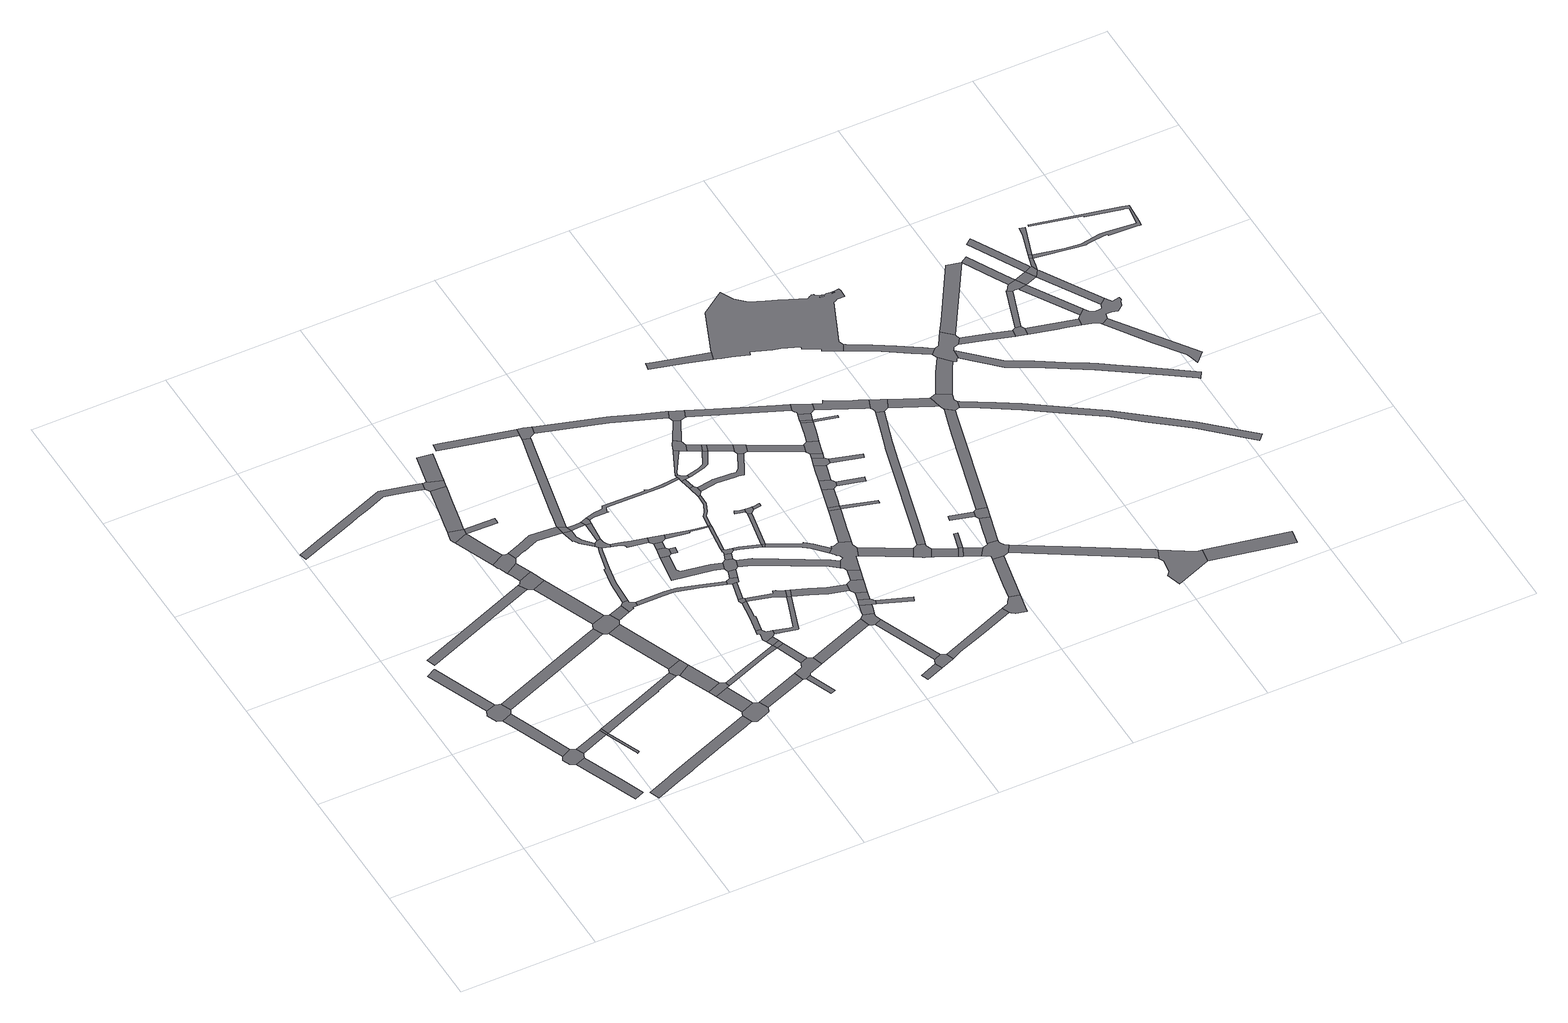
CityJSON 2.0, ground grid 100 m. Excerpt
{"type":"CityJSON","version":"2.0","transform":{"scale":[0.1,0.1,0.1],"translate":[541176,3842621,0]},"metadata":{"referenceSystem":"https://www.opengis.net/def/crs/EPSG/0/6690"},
"CityObjects":{
"road1":{"type":"Road","attributes":{"RoadStructureAttribute.sectionType":"1"},"geometry":[{"type":"MultiSurface","lod":"1","boundaries":[[[0,1,2,3,4,5]]]}]},
"road2":{"type":"Road","geometry":[{"type":"MultiSurface","lod":"1","boundaries":[[[6,7,5,4,8,9,10,11,12,13,14,15]]]}]},
"road3":{"type":"Road","attributes":{"RoadStructureAttribute.sectionType":"1"},"geometry":[{"type":"MultiSurface","lod":"1","boundaries":[[[16,11,10,17,18]]]}]},
"road4":{"type":"Road","geometry":[{"type":"MultiSurface","lod":"1","boundaries":[[[19,18,17,20,21,22,23,24,25,26,27,28]]]}]},
"road5":{"type":"Road","attributes":{"RoadStructureAttribute.sectionType":"1"},"geometry":[{"type":"MultiSurface","lod":"1","boundaries":[[[29,30,25,24,31,32,33,34,35]]]}]},
"road6":{"type":"Road","attributes":{"RoadStructureAttribute.sectionType":"1"},"geometry":[{"type":"MultiSurface","lod":"1","boundaries":[[[36,28,27,37,38]]]}]},
"road7":{"type":"Road","geometry":[{"type":"MultiSurface","lod":"1","boundaries":[[[39,36,38,40]]]}]},
"road8":{"type":"Road","geometry":[{"type":"MultiSurface","lod":"1","boundaries":[[[41,42,43,44,40,38]]]}]},
"road9":{"type":"Road","attributes":{"RoadStructureAttribute.sectionType":"1"},"geometry":[{"type":"MultiSurface","lod":"1","boundaries":[[[45,46,47,48]]]}]},
"road10":{"type":"Road","attributes":{"RoadStructureAttribute.sectionType":"1"},"geometry":[{"type":"MultiSurface","lod":"1","boundaries":[[[49,50,15,14,51,52]]]}]},
"road11":{"type":"Road","attributes":{"RoadStructureAttribute.sectionType":"1"},"geometry":[{"type":"MultiSurface","lod":"1","boundaries":[[[53,54,55,56,57,58,59,60,61,62,63,64,65,66,67,68,69,70,71,72,73,74,75]]]}]},
"road12":{"type":"Road","attributes":{"RoadStructureAttribute.sectionType":"1"},"geometry":[{"type":"MultiSurface","lod":"1","boundaries":[[[76,77,78,79,80,81,82,83,84,85,86,87,88,89,90,91,92]]]}]},
"road13":{"type":"Road","attributes":{"RoadStructureAttribute.sectionType":"1"},"geometry":[{"type":"MultiSurface","lod":"1","boundaries":[[[93,94,39,40,95,96,97,98]]]}]},
"road14":{"type":"Road","geometry":[{"type":"MultiSurface","lod":"1","boundaries":[[[99,100,101,102,103,104,105,106]]]}]},
"road15":{"type":"Road","attributes":{"RoadStructureAttribute.sectionType":"1"},"geometry":[{"type":"MultiSurface","lod":"1","boundaries":[[[107,108,109,110,104,103,111,112,113,114]]]}]},
"road16":{"type":"Road","geometry":[{"type":"MultiSurface","lod":"1","boundaries":[[[115,116,117,118,119,120,121,45,48,122,123]]]}]},
"road17":{"type":"Road","geometry":[{"type":"MultiSurface","lod":"1","boundaries":[[[124,125,114,113,126,127,128,129,130,131,132]]]}]},
"road18":{"type":"Road","attributes":{"RoadStructureAttribute.sectionType":"1"},"geometry":[{"type":"MultiSurface","lod":"1","boundaries":[[[133,129,128,134,118,117]]]}]},
"road19":{"type":"Road","attributes":{"RoadStructureAttribute.sectionType":"1"},"geometry":[{"type":"MultiSurface","lod":"1","boundaries":[[[135,123,122,136,137,138]]]}]},
"road20":{"type":"Road","geometry":[{"type":"MultiSurface","lod":"1","boundaries":[[[139,138,137,140,49,52,141,142,143,144,145,146]]]}]},
"road21":{"type":"Road","attributes":{"RoadStructureAttribute.sectionType":"1"},"geometry":[{"type":"MultiSurface","lod":"1","boundaries":[[[147,148,149,150,151,99,106,152,153,154,155,156]]]}]},
"road22":{"type":"Road","attributes":{"RoadStructureAttribute.sectionType":"1"},"geometry":[{"type":"MultiSurface","lod":"1","boundaries":[[[143,142,157,158]]]}]},
"road23":{"type":"Road","geometry":[{"type":"MultiSurface","lod":"1","boundaries":[[[159,158,157,160,161,93,98,162,163,164,165,166,167,168]]]}]},
"road24":{"type":"Road","attributes":{"RoadStructureAttribute.sectionType":"1"},"geometry":[{"type":"MultiSurface","lod":"1","boundaries":[[[169,170,171,106,105]]]}]},
"road25":{"type":"Road","attributes":{"RoadStructureAttribute.sectionType":"1"},"geometry":[{"type":"MultiSurface","lod":"1","boundaries":[[[168,167,172,173]]]}]},
"road26":{"type":"Road","geometry":[{"type":"MultiSurface","lod":"1","boundaries":[[[174,175,173,172,176,177,178,179,180]]]}]},
"road27":{"type":"Road","attributes":{"RoadStructureAttribute.sectionType":"1"},"geometry":[{"type":"MultiSurface","lod":"1","boundaries":[[[181,177,176,182,183]]]}]},
"road28":{"type":"Road","geometry":[{"type":"MultiSurface","lod":"1","boundaries":[[[184,183,182,185,186,76,92,187,188,189,190,191,192,193]]]}]},
"road29":{"type":"Road","geometry":[{"type":"MultiSurface","lod":"1","boundaries":[[[194,195,75,74,196,197,147,156,198,199,200]]]}]},
"road30":{"type":"Road","attributes":{"RoadStructureAttribute.sectionType":"1"},"geometry":[{"type":"MultiSurface","lod":"1","boundaries":[[[201,146,145,202]]]}]},
"road31":{"type":"Road","attributes":{"RoadStructureAttribute.sectionType":"1"},"geometry":[{"type":"MultiSurface","lod":"1","boundaries":[[[203,200,199,204,205,206]]]}]},
"road32":{"type":"Road","attributes":{"RoadStructureAttribute.sectionType":"1"},"geometry":[{"type":"MultiSurface","lod":"1","boundaries":[[[207,208,132,131,209,210,211,212,213,214,215]]]}]},
"road33":{"type":"Road","geometry":[{"type":"MultiSurface","lod":"1","boundaries":[[[216,217,218,201,202,219,220,221,222]]]}]},
"road34":{"type":"Road","attributes":{"RoadStructureAttribute.sectionType":"1"},"geometry":[{"type":"MultiSurface","lod":"1","boundaries":[[[223,224,225,226,227,218,217,228,229,230,231]]]}]},
"road35":{"type":"Road","attributes":{"RoadStructureAttribute.sectionType":"1"},"geometry":[{"type":"MultiSurface","lod":"1","boundaries":[[[232,193,192,233,234,235]]]}]},
"road36":{"type":"Road","attributes":{"RoadStructureAttribute.sectionType":"1"},"geometry":[{"type":"MultiSurface","lod":"1","boundaries":[[[236,180,179,237,238]]]}]},
"road37":{"type":"Road","geometry":[{"type":"MultiSurface","lod":"1","boundaries":[[[215,214,239,240]]]}]},
"road38":{"type":"Road","attributes":{"RoadStructureAttribute.sectionType":"1"},"geometry":[{"type":"MultiSurface","lod":"1","boundaries":[[[214,241,242,243,244,245,246,247,248,249,250,239]]]}]},
"road39":{"type":"Road","geometry":[{"type":"MultiSurface","lod":"1","boundaries":[[[251,252,253,254,255,246,245,256,223,231,257,258]]]}]},
"road40":{"type":"Road","attributes":{"RoadStructureAttribute.sectionType":"1"},"geometry":[{"type":"MultiSurface","lod":"1","boundaries":[[[259,260,240,239,261,262,263,264,265,266]]]}]},
"road41":{"type":"Road","attributes":{"RoadStructureAttribute.sectionType":"1"},"geometry":[{"type":"MultiSurface","lod":"1","boundaries":[[[265,254,253,267]]]}]},
"road42":{"type":"Road","attributes":{"RoadStructureAttribute.sectionType":"1"},"geometry":[{"type":"MultiSurface","lod":"1","boundaries":[[[268,269,270,222,221,271,272,273,274,275,276,277,278]]]}]},
"road43":{"type":"Road","geometry":[{"type":"MultiSurface","lod":"1","boundaries":[[[279,280,266,265,267,281]]]}]},
"road44":{"type":"Road","geometry":[{"type":"MultiSurface","lod":"1","boundaries":[[[282,283,284,285,286]]]}]},
"road45":{"type":"Road","attributes":{"RoadStructureAttribute.sectionType":"1"},"geometry":[{"type":"MultiSurface","lod":"1","boundaries":[[[287,288,289,290,291,292]]]}]},
"road46":{"type":"Road","attributes":{"RoadStructureAttribute.sectionType":"1"},"geometry":[{"type":"MultiSurface","lod":"1","boundaries":[[[293,294,295,296,215,240,297,298]]]}]},
"road47":{"type":"Road","attributes":{"RoadStructureAttribute.sectionType":"1"},"geometry":[{"type":"MultiSurface","lod":"1","boundaries":[[[299,300,301,258,257,302,303,304,305,306]]]}]},
"road48":{"type":"Road","geometry":[{"type":"MultiSurface","lod":"1","boundaries":[[[307,308,309,310,311,232,235,312,286,285,313,314,315]]]}]},
"road49":{"type":"Road","attributes":{"RoadStructureAttribute.sectionType":"1"},"geometry":[{"type":"MultiSurface","lod":"1","boundaries":[[[316,317,236,318]]]}]},
"road50":{"type":"Road","geometry":[{"type":"MultiSurface","lod":"1","boundaries":[[[318,236,238,319]]]}]},
"road51":{"type":"Road","attributes":{"RoadStructureAttribute.sectionType":"1"},"geometry":[{"type":"MultiSurface","lod":"1","boundaries":[[[319,238,320,321,309,308]]]}]},
"road52":{"type":"Road","geometry":[{"type":"MultiSurface","lod":"1","boundaries":[[[322,323,324,325,317,316,326,327,328,329,330,331,332,333]]]}]},
"road53":{"type":"Road","attributes":{"RoadStructureAttribute.sectionType":"1"},"geometry":[{"type":"MultiSurface","lod":"1","boundaries":[[[334,335,336,337,338,322,333]]]}]},
"road54":{"type":"Road","geometry":[{"type":"MultiSurface","lod":"1","boundaries":[[[339,340,341,342,343,344]]]}]},
"road55":{"type":"Road","geometry":[{"type":"MultiSurface","lod":"1","boundaries":[[[345,339,344,346]]]}]},
"road56":{"type":"Road","geometry":[{"type":"MultiSurface","lod":"1","boundaries":[[[347,348,337,336,349,350]]]}]},
"road57":{"type":"Road","geometry":[{"type":"MultiSurface","lod":"1","boundaries":[[[340,351,352,353,354,355,356,357,341]]]}]},
"road58":{"type":"Road","geometry":[{"type":"MultiSurface","lod":"1","boundaries":[[[358,359,343,342]]]}]},
"road59":{"type":"Road","geometry":[{"type":"MultiSurface","lod":"1","boundaries":[[[306,305,345,346,360,361]]]}]},
"road60":{"type":"Road","attributes":{"RoadStructureAttribute.sectionType":"1"},"geometry":[{"type":"MultiSurface","lod":"1","boundaries":[[[362,347,350,363]]]}]},
"road61":{"type":"Road","geometry":[{"type":"MultiSurface","lod":"1","boundaries":[[[364,278,277,362,363,365,366]]]}]},
"road62":{"type":"Road","attributes":{"RoadStructureAttribute.sectionType":"1"},"geometry":[{"type":"MultiSurface","lod":"1","boundaries":[[[367,368,369,370,328,327,371,372,373,374,375]]]}]},
"road63":{"type":"Road","geometry":[{"type":"MultiSurface","lod":"1","boundaries":[[[376,292,291,293,298,377,378,379,380,381]]]}]},
"road64":{"type":"Road","attributes":{"RoadStructureAttribute.sectionType":"1"},"geometry":[{"type":"MultiSurface","lod":"1","boundaries":[[[382,364,366,383]]]}]},
"road65":{"type":"Road","attributes":{"RoadStructureAttribute.sectionType":"1"},"geometry":[{"type":"MultiSurface","lod":"1","boundaries":[[[384,385,386,387,349,336,388,367,389]]]}]},
"road66":{"type":"Road","attributes":{"RoadStructureAttribute.sectionType":"1"},"geometry":[{"type":"MultiSurface","lod":"1","boundaries":[[[390,391,392,393,394,395,396,397,279,281,398,399,400,401,402,403,404,405,406,407]]]}]},
"road67":{"type":"Road","geometry":[{"type":"MultiSurface","lod":"1","boundaries":[[[408,354,353,382,383,409,410,411]]]}]},
"road68":{"type":"Road","attributes":{"RoadStructureAttribute.sectionType":"1"},"geometry":[{"type":"MultiSurface","lod":"1","boundaries":[[[412,315,314,413]]]}]},
"road69":{"type":"Road","attributes":{"RoadStructureAttribute.sectionType":"1"},"geometry":[{"type":"MultiSurface","lod":"1","boundaries":[[[414,415,416,361,360,417,418,419,420,421,422]]]}]},
"road70":{"type":"Road","attributes":{"RoadStructureAttribute.sectionType":"1"},"geometry":[{"type":"MultiSurface","lod":"1","boundaries":[[[423,408,411,424]]]}]},
"road71":{"type":"Road","geometry":[{"type":"MultiSurface","lod":"1","boundaries":[[[425,426,427,423,424,428,429,430,431]]]}]},
"road72":{"type":"Road","geometry":[{"type":"MultiSurface","lod":"1","boundaries":[[[389,367,375,432]]]}]},
"road73":{"type":"Road","attributes":{"RoadStructureAttribute.sectionType":"1"},"geometry":[{"type":"MultiSurface","lod":"1","boundaries":[[[421,433,434,425,431,435,436,437]]]}]},
"road74":{"type":"Road","geometry":[{"type":"MultiSurface","lod":"1","boundaries":[[[422,421,437,438]]]}]},
"road75":{"type":"Road","attributes":{"RoadStructureAttribute.sectionType":"1"},"geometry":[{"type":"MultiSurface","lod":"1","boundaries":[[[439,429,428,440,441,442]]]}]},
"road76":{"type":"Road","attributes":{"RoadStructureAttribute.sectionType":"1"},"geometry":[{"type":"MultiSurface","lod":"1","boundaries":[[[443,444,445,446]]]}]},
"road77":{"type":"Road","attributes":{"RoadStructureAttribute.sectionType":"1"},"geometry":[{"type":"MultiSurface","lod":"1","boundaries":[[[447,448,449,450,451,452,453,454,455,456,422,438]]]}]},
"road78":{"type":"Road","attributes":{"RoadStructureAttribute.sectionType":"1"},"geometry":[{"type":"MultiSurface","lod":"1","boundaries":[[[457,458,432,375,459,460,461,462]]]}]},
"road79":{"type":"Road","attributes":{"RoadStructureAttribute.sectionType":"1"},"geometry":[{"type":"MultiSurface","lod":"1","boundaries":[[[463,464,410,409,465,466,467,468]]]}]},
"road80":{"type":"Road","geometry":[{"type":"MultiSurface","lod":"1","boundaries":[[[442,441,469,470]]]}]},
"road81":{"type":"Road","geometry":[{"type":"MultiSurface","lod":"1","boundaries":[[[471,412,413,472,473,474,475,476]]]}]},
"road82":{"type":"Road","geometry":[{"type":"MultiSurface","lod":"1","boundaries":[[[477,478,452,451,479,480]]]}]},
"road83":{"type":"Road","attributes":{"RoadStructureAttribute.sectionType":"1"},"geometry":[{"type":"MultiSurface","lod":"1","boundaries":[[[474,473,481,482]]]}]},
"road84":{"type":"Road","attributes":{"RoadStructureAttribute.sectionType":"1"},"geometry":[{"type":"MultiSurface","lod":"1","boundaries":[[[483,484,478,477]]]}]},
"road85":{"type":"Road","attributes":{"RoadStructureAttribute.sectionType":"1"},"geometry":[{"type":"MultiSurface","lod":"1","boundaries":[[[485,486,471,476,487,488]]]}]},
"road86":{"type":"Road","attributes":{"RoadStructureAttribute.sectionType":"1"},"geometry":[{"type":"MultiSurface","lod":"1","boundaries":[[[489,490,491,492,493,381,380,494,495,496,497]]]}]},
"road87":{"type":"Road","geometry":[{"type":"MultiSurface","lod":"1","boundaries":[[[498,499,482,481,500,501,443,446,502,503]]]}]},
"road88":{"type":"Road","attributes":{"RoadStructureAttribute.sectionType":"1"},"geometry":[{"type":"MultiSurface","lod":"1","boundaries":[[[504,505,442,470,506,507]]]}]},
"road89":{"type":"Road","geometry":[{"type":"MultiSurface","lod":"1","boundaries":[[[508,407,406,484,483,509,510,511,512]]]}]},
"road90":{"type":"Road","geometry":[{"type":"MultiSurface","lod":"1","boundaries":[[[513,485,488,514,515,516]]]}]},
"road91":{"type":"Road","geometry":[{"type":"MultiSurface","lod":"1","boundaries":[[[517,518,519,520,521,522]]]}]},
"road92":{"type":"Road","attributes":{"RoadStructureAttribute.sectionType":"1"},"geometry":[{"type":"MultiSurface","lod":"1","boundaries":[[[523,524,525,513,516,526]]]}]},
"road93":{"type":"Road","attributes":{"RoadStructureAttribute.sectionType":"1"},"geometry":[{"type":"MultiSurface","lod":"1","boundaries":[[[527,528,508,512,529,530,531]]]}]},
"road94":{"type":"Road","attributes":{"RoadStructureAttribute.sectionType":"1"},"geometry":[{"type":"MultiSurface","lod":"1","boundaries":[[[532,533,534,470,469,535,536,537,538]]]}]},
"road95":{"type":"Road","geometry":[{"type":"MultiSurface","lod":"1","boundaries":[[[539,522,521,540,541,504,507,542,543,544]]]}]},
"road96":{"type":"Road","geometry":[{"type":"MultiSurface","lod":"1","boundaries":[[[545,462,461,523,526,546]]]}]},
"road97":{"type":"Road","attributes":{"RoadStructureAttribute.sectionType":"1"},"geometry":[{"type":"MultiSurface","lod":"1","boundaries":[[[547,548,549,550,551,544,543]]]}]},
"road98":{"type":"Road","geometry":[{"type":"MultiSurface","lod":"1","boundaries":[[[552,545,546,553]]]}]},
"road99":{"type":"Road","attributes":{"RoadStructureAttribute.sectionType":"1"},"geometry":[{"type":"MultiSurface","lod":"1","boundaries":[[[554,555,556,510,509,557,558,559,560]]]}]},
"road100":{"type":"Road","attributes":{"RoadStructureAttribute.sectionType":"1"},"geometry":[{"type":"MultiSurface","lod":"1","boundaries":[[[561,562,515,514]]]}]},
"road101":{"type":"Road","geometry":[{"type":"MultiSurface","lod":"1","boundaries":[[[563,564,527,531,565,566,567]]]}]},
"road102":{"type":"Road","attributes":{"RoadStructureAttribute.sectionType":"1"},"geometry":[{"type":"MultiSurface","lod":"1","boundaries":[[[568,569,570,571,572,573,574,575,480,479,576,577,578,579,580,581,582,583,584]]]}]},
"road103":{"type":"Road","geometry":[{"type":"MultiSurface","lod":"1","boundaries":[[[585,586,587,538,537,588,589,590,591,468,467,592,552,553,593,594,595,596,597]]]}]},
"road104":{"type":"Road","attributes":{"RoadStructureAttribute.sectionType":"1"},"geometry":[{"type":"MultiSurface","lod":"1","boundaries":[[[566,565,554,598]]]}]},
"road105":{"type":"Road","attributes":{"RoadStructureAttribute.sectionType":"1"},"geometry":[{"type":"MultiSurface","lod":"1","boundaries":[[[599,563,567,600]]]}]},
"road106":{"type":"Road","geometry":[{"type":"MultiSurface","lod":"1","boundaries":[[[598,554,560,601]]]}]},
"road107":{"type":"Road","attributes":{"RoadStructureAttribute.sectionType":"1"},"geometry":[{"type":"MultiSurface","lod":"1","boundaries":[[[602,503,502,603,604,605,606,607]]]}]},
"road108":{"type":"Road","attributes":{"RoadStructureAttribute.sectionType":"1"},"geometry":[{"type":"MultiSurface","lod":"1","boundaries":[[[601,560,608,609,610]]]}]},
"road109":{"type":"Road","geometry":[{"type":"MultiSurface","lod":"1","boundaries":[[[497,496,611,612,599,600,613,614]]]}]},
"road110":{"type":"Road","attributes":{"RoadStructureAttribute.sectionType":"1"},"geometry":[{"type":"MultiSurface","lod":"1","boundaries":[[[615,616,585,597,617,618,619,620,621]]]}]},
"road111":{"type":"Road","attributes":{"RoadStructureAttribute.sectionType":"1"},"geometry":[{"type":"MultiSurface","lod":"1","boundaries":[[[595,594,622,623]]]}]},
"road112":{"type":"Road","geometry":[{"type":"MultiSurface","lod":"1","boundaries":[[[610,609,624,568,584,625,626,627,628]]]}]},
"road113":{"type":"Road","geometry":[{"type":"MultiSurface","lod":"1","boundaries":[[[629,615,621,630]]]}]},
"road114":{"type":"Road","attributes":{"RoadStructureAttribute.sectionType":"1"},"geometry":[{"type":"MultiSurface","lod":"1","boundaries":[[[631,629,630,632,633]]]}]},
"road115":{"type":"Road","geometry":[{"type":"MultiSurface","lod":"1","boundaries":[[[634,635,623,622,636,637,638,639,640,641,642,643]]]}]},
"road116":{"type":"Road","attributes":{"RoadStructureAttribute.sectionType":"1"},"geometry":[{"type":"MultiSurface","lod":"1","boundaries":[[[628,627,644,645]]]}]},
"road117":{"type":"Road","geometry":[{"type":"MultiSurface","lod":"1","boundaries":[[[646,631,633,647,648,649,650,651]]]}]},
"road118":{"type":"Road","attributes":{"RoadStructureAttribute.sectionType":"1"},"geometry":[{"type":"MultiSurface","lod":"1","boundaries":[[[652,653,654,655,630,621]]]}]},
"road119":{"type":"Road","attributes":{"RoadStructureAttribute.sectionType":"1"},"geometry":[{"type":"MultiSurface","lod":"1","boundaries":[[[656,657,646,651,658,659,660]]]}]},
"road120":{"type":"Road","geometry":[{"type":"MultiSurface","lod":"1","boundaries":[[[661,662,663,664,602,607,665,666,667,668,669]]]}]},
"road121":{"type":"Road","attributes":{"RoadStructureAttribute.sectionType":"1"},"geometry":[{"type":"MultiSurface","lod":"1","boundaries":[[[670,671,614,613,672,673,674]]]}]},
"road122":{"type":"Road","attributes":{"RoadStructureAttribute.sectionType":"1"},"geometry":[{"type":"MultiSurface","lod":"1","boundaries":[[[675,676,639,638,677,678,679]]]}]},
"road123":{"type":"Road","geometry":[{"type":"MultiSurface","lod":"1","boundaries":[[[680,656,660,681,682,683]]]}]},
"road124":{"type":"Road","geometry":[{"type":"MultiSurface","lod":"1","boundaries":[[[684,685,686,687,649,648]]]}]},
"road125":{"type":"Road","attributes":{"RoadStructureAttribute.sectionType":"1"},"geometry":[{"type":"MultiSurface","lod":"1","boundaries":[[[688,689,690,691,692,693,694,695]]]}]},
"road126":{"type":"Road","attributes":{"RoadStructureAttribute.sectionType":"1"},"geometry":[{"type":"MultiSurface","lod":"1","boundaries":[[[696,680,683,697]]]}]},
"road127":{"type":"Road","geometry":[{"type":"MultiSurface","lod":"1","boundaries":[[[679,678,698,699,700,701]]]}]},
"road128":{"type":"Road","geometry":[{"type":"MultiSurface","lod":"1","boundaries":[[[702,703,704,645,644,696,697,705,706,707]]]}]},
"road129":{"type":"Road","attributes":{"RoadStructureAttribute.sectionType":"1"},"geometry":[{"type":"MultiSurface","lod":"1","boundaries":[[[708,709,661,669,710]]]}]},
"road130":{"type":"Road","attributes":{"RoadStructureAttribute.sectionType":"1"},"geometry":[{"type":"MultiSurface","lod":"1","boundaries":[[[711,700,699,712,713]]]}]},
"road131":{"type":"Road","geometry":[{"type":"MultiSurface","lod":"1","boundaries":[[[714,715,716,679,701]]]}]},
"road132":{"type":"Road","attributes":{"RoadStructureAttribute.sectionType":"1"},"geometry":[{"type":"MultiSurface","lod":"1","boundaries":[[[717,718,719,720,721,682,681]]]}]},
"road133":{"type":"Road","attributes":{"RoadStructureAttribute.sectionType":"1"},"geometry":[{"type":"MultiSurface","lod":"1","boundaries":[[[722,723,724,702,707,725,726,727,728]]]}]},
"road134":{"type":"Road","geometry":[{"type":"MultiSurface","lod":"1","boundaries":[[[729,722,728,730]]]}]},
"road135":{"type":"Road","attributes":{"RoadStructureAttribute.sectionType":"1"},"geometry":[{"type":"MultiSurface","lod":"1","boundaries":[[[731,729,730,732,733]]]}]},
"road136":{"type":"Road","geometry":[{"type":"MultiSurface","lod":"1","boundaries":[[[734,735,713,712,736,708,710,737,738,739,740,741,742]]]}]},
"road137":{"type":"Road","attributes":{"RoadStructureAttribute.sectionType":"1"},"geometry":[{"type":"MultiSurface","lod":"1","boundaries":[[[743,744,745,746,747,748,749,634,643,750,751,752,753,754,755,756,757,758]]]}]},
"road138":{"type":"Road","geometry":[{"type":"MultiSurface","lod":"1","boundaries":[[[674,673,759,760,761,731,733,762,763,764,765]]]}]},
"road139":{"type":"Road","geometry":[{"type":"MultiSurface","lod":"1","boundaries":[[[766,767,768,769,770,771,772]]]}]},
"road140":{"type":"Road","geometry":[{"type":"MultiSurface","lod":"1","boundaries":[[[773,774,775,730,728]]]}]},
"road141":{"type":"Road","attributes":{"RoadStructureAttribute.sectionType":"1"},"geometry":[{"type":"MultiSurface","lod":"1","boundaries":[[[776,777,778,779,734,742,780]]]}]},
"road142":{"type":"Road","geometry":[{"type":"MultiSurface","lod":"1","boundaries":[[[781,782,772,771,783,776,780,784]]]}]},
"road143":{"type":"Road","attributes":{"RoadStructureAttribute.sectionType":"1"},"geometry":[{"type":"MultiSurface","lod":"1","boundaries":[[[785,786,787,788,789,790,791,792,765,764,793,794,795]]]}]},
"road144":{"type":"Road","attributes":{"RoadStructureAttribute.sectionType":"1"},"geometry":[{"type":"MultiSurface","lod":"1","boundaries":[[[796,797,739,738,798,799,800]]]}]},
"road145":{"type":"Road","geometry":[{"type":"MultiSurface","lod":"1","boundaries":[[[801,795,794,802,803,804,743,758,805,806,807]]]}]},
"road146":{"type":"Road","attributes":{"RoadStructureAttribute.sectionType":"1"},"geometry":[{"type":"MultiSurface","lod":"1","boundaries":[[[808,809,810,811,781,784,812,813]]]}]},
"road147":{"type":"Road","geometry":[{"type":"MultiSurface","lod":"1","boundaries":[[[814,815,816,817,818,819,820,821,822,823,824,825,826,827,828,829,830,831,832,833,834,835,836,837,838,839,840,841,695,694,842,843,844,845,846,847,848,849,850,851,852,853,854,855,856,857,858,859,860,861,862,863,864,865,866,867,868,869,870,871,872,873,874,875,876,877,878],[879,880,881,882,883,884,885],[886,887,888,889,890,891,892,893]]]}]},
"road148":{"type":"Road","attributes":{"RoadStructureAttribute.sectionType":"1"},"geometry":[{"type":"MultiSurface","lod":"1","boundaries":[[[894,895,896,807,806,897,898,899,900]]]}]},
"road149":{"type":"Road","geometry":[{"type":"MultiSurface","lod":"1","boundaries":[[[901,902,903,900,899,904,808,813,905,906,907,908,909,910,911]]]}]},
"road150":{"type":"Road","geometry":[{"type":"MultiSurface","lod":"1","boundaries":[[[912,800,799,913,914,915,916,917,918,919]]]}]},
"road151":{"type":"Road","attributes":{"RoadStructureAttribute.sectionType":"1"},"geometry":[{"type":"MultiSurface","lod":"1","boundaries":[[[920,921,922,923,924,925,926,927,928,929,861,860,930,931,932,933,934,935,936]]]}]},
"road152":{"type":"Road","attributes":{"RoadStructureAttribute.sectionType":"1"},"geometry":[{"type":"MultiSurface","lod":"1","boundaries":[[[937,938,901,911,939,940,941]]]}]},
"road153":{"type":"Road","geometry":[{"type":"MultiSurface","lod":"1","boundaries":[[[942,943,944,936,935,937,941,945,946,947,948,949,950,951,952,953,954]]]}]},
"road154":{"type":"Road","attributes":{"RoadStructureAttribute.sectionType":"1"},"geometry":[{"type":"MultiSurface","lod":"1","boundaries":[[[955,919,918,956,957]]]}]},
"road155":{"type":"Road","attributes":{"RoadStructureAttribute.sectionType":"1"},"geometry":[{"type":"MultiSurface","lod":"1","boundaries":[[[958,951,950,959,960,961]]]}]},
"road156":{"type":"Road","attributes":{"RoadStructureAttribute.sectionType":"1"},"geometry":[{"type":"MultiSurface","lod":"1","boundaries":[[[962,963,964,965,966,967,968,969,970,906,905,971,972,973,974,975,976,977,978,979,980,981]]]}]},
"road157":{"type":"Road","attributes":{"RoadStructureAttribute.sectionType":"1"},"geometry":[{"type":"MultiSurface","lod":"1","boundaries":[[[982,983,942,954,984]]]}]},
"road158":{"type":"Road","geometry":[{"type":"MultiSurface","lod":"1","boundaries":[[[985,961,960,986,987,988,989]]]}]},
"road159":{"type":"Road","attributes":{"RoadStructureAttribute.sectionType":"1"},"geometry":[{"type":"MultiSurface","lod":"1","boundaries":[[[990,991,992,993,994,995,996,997,948,947,998,999,1000,1001,1002,1003,1004,1005,1006]]]}]},
"road160":{"type":"Road","attributes":{"RoadStructureAttribute.sectionType":"1"},"geometry":[{"type":"MultiSurface","lod":"1","boundaries":[[[1007,1008,985,989,1009]]]}]},
"road161":{"type":"Road","attributes":{"RoadStructureAttribute.sectionType":"1"},"geometry":[{"type":"MultiSurface","lod":"1","boundaries":[[[988,987,1010,1011,1012,1013]]]}]},
"road162":{"type":"Road","attributes":{"RoadStructureAttribute.sectionType":"1"},"geometry":[{"type":"MultiSurface","lod":"1","boundaries":[[[1014,1015,984,1016,1017,1018]]]}]},
"road163":{"type":"Road","geometry":[{"type":"MultiSurface","lod":"1","boundaries":[[[1018,1017,1019,1007,1009,1020,1021,1022]]]}]},
"road164":{"type":"Road","attributes":{"RoadStructureAttribute.sectionType":"1"},"geometry":[{"type":"MultiSurface","lod":"1","boundaries":[[[1022,1021,1023,1024,1025]]]}]},
"road165":{"type":"Road","attributes":{"RoadStructureAttribute.sectionType":"1"},"geometry":[{"type":"MultiSurface","lod":"1","boundaries":[[[1026,1018,1022,1027]]]}]},
"road166":{"type":"Road","attributes":{"RoadStructureAttribute.sectionType":"1"},"geometry":[{"type":"MultiSurface","lod":"1","boundaries":[[[1028,1029,1030,1031,1032,1033,1026,1034]]]}]},
"road167":{"type":"Road","geometry":[{"type":"MultiSurface","lod":"1","boundaries":[[[1034,1026,1027,1035,1036]]]}]},
"road168":{"type":"Road","geometry":[{"type":"MultiSurface","lod":"1","boundaries":[[[1037,1038,1039,1040,1041,1042,1043,1025,1024,1013,1012,1044,1045,1046,1047,1048,1049,1050,1051,1052,1053,1054,1055]]]}]},
"road169":{"type":"Road","attributes":{"RoadStructureAttribute.sectionType":"1"},"geometry":[{"type":"MultiSurface","lod":"1","boundaries":[[[1056,1036,1035,1057,1058]]]}]},
"road170":{"type":"Road","attributes":{"RoadStructureAttribute.sectionType":"1"},"geometry":[{"type":"MultiSurface","lod":"1","boundaries":[[[1059,1060,1035,1027,1040,1039]]]}]},
"road171":{"type":"Road","geometry":[{"type":"MultiSurface","lod":"1","boundaries":[[[1061,1056,1058,1062]]]}]},
"road172":{"type":"Road","attributes":{"RoadStructureAttribute.sectionType":"1"},"geometry":[{"type":"MultiSurface","lod":"1","boundaries":[[[1047,1046,1063,1064,1065,1066,1067,1068]]]}]},
"road173":{"type":"Road","attributes":{"RoadStructureAttribute.sectionType":"1"},"geometry":[{"type":"MultiSurface","lod":"1","boundaries":[[[1069,1070,1061,1062,1071]]]}]},
"road174":{"type":"Road","attributes":{"RoadStructureAttribute.sectionType":"1"},"geometry":[{"type":"MultiSurface","lod":"1","boundaries":[[[1072,1073,1074,1075,1076,1077,1078,1079,1080,1081,1082,1083,1084,1085,1086,1087,1088,1089,1090,1091,1092,1093,1094,1095,1096,1097,1098,1099,1100,1101,1062,1058]]]}]}
},
"vertices":[
[277,1765,0],[277,1767,0],[207,1728,0],[207,1726,0],[395,1256,0],[470,1285,0],
[507,1266,0],[496,1272,0],[378,1216,0],[408,1141,0],[445,1127,0],[519,1158,0],[531,1181,0],[538,1193,0],[538,1194,0],[508,1267,0],
[586,990,0],[635,647,0],[707,684,0],
[735,668,0],[623,624,0],[616,611,0],[639,556,0],[653,550,0],[679,538,0],[754,567,0],[764,595,0],[768,607,0],[745,662,0],
[870,277,0],[866,286,0],[717,442,0],[792,256,0],[846,121,0],[869,64,0],[942,96,0],
[962,748,0],[973,689,0],[983,693,0],
[977,754,0],[999,699,0],
[1083,442,0],[1084,440,0],[1092,445,0],[1099,450,0],
[1134,2207,0],[273,1861,0],[295,1797,0],[1170,2146,0],
[1377,1614,0],[1330,1595,0],[1331,1510,0],[1407,1540,0],
[986,3362,0],[881,3387,0],[739,3421,0],[665,3392,0],[613,3371,0],[487,3321,0],[339,3264,0],[286,3243,0],[195,3207,0],[80,3163,0],[4,3132,0],[20,3074,0],[119,3113,0],[261,3169,0],[382,3216,0],[455,3245,0],[505,3265,0],[596,3300,0],[744,3358,0],[808,3344,0],[918,3318,0],[1017,3295,0],[1031,3352,0],
[1855,427,0],[1544,303,0],[1344,223,0],[1178,157,0],[1154,147,0],[981,78,0],[1011,3,0],[1184,73,0],[1237,94,0],[1320,128,0],[1345,138,0],[1563,224,0],[1574,229,0],[1614,245,0],[1643,256,0],[1831,331,0],[1885,353,0],
[1620,1010,0],[1337,897,0],[1338,836,0],[1478,891,0],[1477,896,0],[1649,964,0],
[959,2864,0],[953,2838,0],[948,2813,0],[943,2790,0],[957,2756,0],[1059,2796,0],[1062,2796,0],[1067,2841,0],
[1150,2565,0],[1108,2675,0],[1066,2779,0],[1062,2788,0],[1022,2593,0],[1068,2477,0],[1077,2455,0],[1174,2508,0],
[1287,2221,0],[1286,2226,0],[1265,2279,0],[1165,2238,0],[1161,2231,0],[1154,2220,0],[1151,2213,0],[1205,2127,0],[1308,2167,0],
[1214,2501,0],[1187,2505,0],[1095,2410,0],[1098,2404,0],[1124,2340,0],[1217,2397,0],[1221,2404,0],[1238,2439,0],[1216,2501,0],
[1254,2306,0],[1141,2301,0],
[1325,2122,0],[1328,1817,0],[1393,1655,0],[1497,1693,0],
[1503,1690,0],[1391,1648,0],[1439,1527,0],[1445,1525,0],[1547,1568,0],[1549,1574,0],[1563,1604,0],[1534,1677,0],
[1041,3261,0],[1040,3250,0],[1039,3241,0],[990,3011,0],[975,2940,0],[1070,2859,0],[1083,2922,0],[1126,3120,0],[1148,3226,0],[1154,3252,0],
[1636,1049,0],[1739,1090,0],
[1756,1048,0],[1634,1042,0],[1625,1023,0],[1658,968,0],[1660,968,0],[1663,967,0],[1665,966,0],[1669,964,0],[1672,959,0],[1767,1018,0],
[1292,2791,0],[1293,2813,0],[1293,2836,0],
[1764,732,0],[1866,774,0],
[1901,756,0],[1872,770,0],[1789,670,0],[1891,712,0],[1895,713,0],[1910,719,0],[1903,755,0],
[1893,705,0],[1872,464,0],[1974,506,0],
[1980,503,0],[1869,458,0],[1867,453,0],[1911,342,0],[1917,339,0],[1923,336,0],[2025,378,0],[2028,385,0],[2040,418,0],[2012,489,0],
[1051,3347,0],[1045,3348,0],[1026,3282,0],[1037,3266,0],[1158,3270,0],[1166,3309,0],[1060,3345,0],
[1640,1719,0],[1660,1643,0],
[1111,3581,0],[1175,3351,0],[1202,3483,0],[1220,3562,0],
[1418,2589,0],[1321,2546,0],[1240,2440,0],[1321,2474,0],[1326,2476,0],[1328,2472,0],[1437,2520,0],[1625,2505,0],[1615,2575,0],
[1702,1728,0],[1703,1745,0],[1665,1743,0],[1701,1659,0],[1701,1669,0],[1736,1669,0],[1736,1703,0],
[1765,2278,0],[1752,2226,0],[1714,2074,0],[1703,2074,0],[1676,1927,0],[1711,1932,0],[1738,2072,0],[1773,2226,0],[1783,2263,0],
[2346,622,0],[2350,539,0],[2357,541,0],[2367,546,0],
[2344,923,0],[2262,856,0],[2358,887,0],
[1685,2496,0],[1668,2538,0],
[1642,2414,0],[1644,2406,0],[1654,2406,0],[1675,2368,0],[1750,2293,0],[1762,2318,0],[1704,2389,0],[1690,2415,0],[1685,2430,0],[1683,2438,0],
[1828,2284,0],[1818,2304,0],[1815,2339,0],[1788,2333,0],[1774,2325,0],[1759,2284,0],[1840,2243,0],[1846,2267,0],
[1732,2532,0],[1679,2537,0],[1696,2497,0],[1697,2497,0],[1732,2501,0],[1788,2502,0],[1793,2502,0],[1774,2537,0],
[1831,2496,0],
[2187,1653,0],[2045,1694,0],[1956,1706,0],[1928,1673,0],[2013,1669,0],[2017,1668,0],[2073,1653,0],[2115,1642,0],[2172,1627,0],[2348,1570,0],[2356,1598,0],
[1825,2556,0],[1792,2543,0],[1834,2525,0],
[2469,340,0],[2487,347,0],[2506,354,0],[2428,558,0],[2391,539,0],
[1310,3628,0],[1264,3637,0],[1253,3579,0],[1310,3566,0],[1807,3451,0],[1816,3510,0],
[1802,3408,0],[1769,3258,0],[1643,2699,0],[1636,2668,0],[1829,3258,0],[1858,3390,0],
[1989,2228,0],[1939,2240,0],[1881,2255,0],[1882,2227,0],[1927,2210,0],[1934,2186,0],[2081,2161,0],[2091,2203,0],
[2500,705,0],[2488,711,0],[2430,689,0],[2425,676,0],[2414,649,0],[2368,545,0],[2436,573,0],[2545,616,0],[2523,693,0],
[2380,995,0],[2323,969,0],[2399,944,0],
[2413,908,0],
[2359,884,0],[2360,881,0],
[2308,1095,0],[2302,1063,0],[2322,1058,0],[2309,1000,0],[2398,1011,0],[2401,1013,0],[2410,1045,0],[2395,1050,0],[2356,1061,0],[2356,1062,0],[2346,1086,0],[2346,1088,0],
[2372,1218,0],[2365,1221,0],[2385,1369,0],[2354,1366,0],[2333,1225,0],
[2093,2077,0],[2080,1997,0],[2139,1984,0],[2159,1995,0],[2166,2045,0],[2152,2064,0],
[2102,2131,0],[2161,2122,0],
[2345,1411,0],[2341,1394,0],[2390,1400,0],[2375,1404,0],
[2045,1776,0],[2328,1729,0],[2401,1706,0],[2419,1763,0],[2342,1788,0],[2132,1822,0],[2117,1848,0],
[2204,1989,0],[2211,2039,0],
[2193,2141,0],[2202,2176,0],
[2383,1559,0],[2413,1559,0],
[2391,1611,0],[2427,1554,0],[2440,1595,0],
[2638,1284,0],[2611,1206,0],[2545,1014,0],[2518,1014,0],[2562,978,0],[2566,977,0],[2567,980,0],[2639,1192,0],[2667,1273,0],
[1859,3500,0],[1860,3401,0],[1873,3407,0],[1889,3415,0],[1900,3421,0],[1913,3482,0],
[2413,1677,0],[2464,1667,0],
[2636,1350,0],[2603,1369,0],[2582,1375,0],[2575,1351,0],[2564,1320,0],[2660,1341,0],
[2416,2603,0],[2321,2599,0],[2286,2614,0],[2286,2604,0],[1972,2609,0],[1960,2583,0],[1893,2575,0],[1835,2560,0],[1842,2530,0],[1853,2535,0],[1874,2540,0],[1892,2541,0],[1982,2538,0],[1974,2549,0],[1990,2585,0],[2411,2580,0],[2538,2594,0],[2535,2615,0],
[2447,1779,0],[2486,1681,0],[2504,1743,0],[2495,1766,0],
[2970,872,0],[2990,794,0],
[2425,2128,0],[2367,2139,0],[2254,2163,0],[2360,2112,0],[2362,2127,0],[2372,2125,0],[2432,2115,0],[2497,2104,0],[2499,2116,0],
[2465,1830,0],[2510,1815,0],
[2467,1873,0],[2465,1857,0],[2471,1848,0],[2535,1831,0],[2539,1855,0],[2489,1864,0],[2484,1871,0],
[2689,1329,0],
[2496,2097,0],[2469,1891,0],[2485,1880,0],[2487,1890,0],[2515,2100,0],
[2517,2113,0],
[2583,1848,0],[2577,1823,0],[2721,1771,0],[2724,1797,0],
[3202,266,0],[3074,214,0],[3095,160,0],[3224,212,0],
[2529,2203,0],[2552,2234,0],[2586,2306,0],[2588,2381,0],[2587,2392,0],[2570,2386,0],[2567,2310,0],[2534,2240,0],[2531,2234,0],[2512,2209,0],
[2915,1237,0],[2802,1286,0],[2779,1230,0],[2895,1180,0],[3031,1140,0],[3042,1202,0],
[3057,1457,0],[2608,1710,0],[2581,1650,0],[3021,1403,0],[3076,1360,0],[3107,1418,0],
[2733,1765,0],[2748,1791,0],
[2999,898,0],[3017,784,0],[3030,779,0],[3083,805,0],[3066,851,0],[3073,875,0],
[2585,2490,0],[2555,2483,0],[2607,2428,0],[2602,2469,0],
[3219,304,0],[3273,328,0],
[2573,2574,0],[2542,2567,0],
[3022,987,0],[3004,919,0],[3085,916,0],[3097,958,0],
[2758,3197,0],[2577,3266,0],[2420,3325,0],[2393,3334,0],[1944,3473,0],[2402,3271,0],[2418,3264,0],[2748,3137,0],[2772,3191,0],
[3297,316,0],[3287,321,0],[3213,291,0],[3208,280,0],[3329,254,0],[3310,310,0],
[2780,2091,0],[2761,1988,0],[2751,1809,0],[2805,2086,0],
[2531,2635,0],[2602,2577,0],[2600,2602,0],[2568,2613,0],[2545,2633,0],
[3036,1038,0],[3127,947,0],[3136,981,0],[3111,1009,0],
[2737,2148,0],[2714,2158,0],[2709,2147,0],[2705,2135,0],[2777,2114,0],[2779,2141,0],
[3054,1106,0],[3049,1089,0],[3047,1080,0],[3129,1076,0],
[2626,2847,0],[2623,2840,0],[2549,2652,0],[2654,2823,0],[2659,2832,0],
[3026,1643,0],[2976,1685,0],[2967,1671,0],[2950,1646,0],[2994,1609,0],[3080,1515,0],[3115,1547,0],
[2824,2137,0],[2780,2106,0],[2782,2101,0],[2820,2101,0],[2835,2112,0],[2834,2137,0],
[3082,1224,0],[3161,1192,0],
[2892,2120,0],[2893,2132,0],[2894,2145,0],[2891,2144,0],[2854,2137,0],
[3105,1315,0],[3185,1282,0],
[2795,2755,0],[2739,2643,0],[2697,2623,0],[2625,2579,0],[2732,2610,0],[2767,2628,0],[2826,2739,0],
[3361,856,0],[3374,889,0],
[2671,2938,0],[2650,2903,0],[2705,2806,0],[2725,2859,0],[2716,2899,0],
[2989,2624,0],[2924,2498,0],[2898,2476,0],[2865,2478,0],[2731,2486,0],[2729,2487,0],[2708,2483,0],[2602,2468,0],[2709,2443,0],[2731,2446,0],[2736,2447,0],[2866,2438,0],[2894,2436,0],[2914,2435,0],[2932,2427,0],[2941,2444,0],[3024,2607,0],
[3182,1575,0],[3140,1558,0],[3119,1565,0],[3112,1479,0],[3110,1476,0],[3126,1466,0],[3139,1430,0],[3099,1341,0],[3220,1410,0],[3233,1403,0],[3263,1480,0],[3250,1518,0],[3258,1545,0],
[2815,2810,0],
[2762,3097,0],[2807,3078,0],
[2846,2794,0],
[3838,522,0],[3404,291,0],[3488,321,0],[3571,352,0],[3670,390,0],[3860,467,0],
[2828,2738,0],[2979,2654,0],[2999,2711,0],
[2754,3122,0],[2755,3117,0],[2846,3091,0],[2871,3149,0],
[3262,1868,0],[3257,1853,0],[3281,1631,0],[3286,1651,0],[3335,1832,0],[3338,1843,0],[3339,1847,0],
[3547,1225,0],[3586,1295,0],
[2985,2635,0],[3025,2608,0],[3035,2611,0],[3054,2616,0],[3074,2671,0],
[3270,1898,0],[3347,1877,0],
[3315,2064,0],[3357,1916,0],[3389,2034,0],
[3624,1311,0],[3610,1305,0],[3603,1193,0],[3616,1186,0],[3653,1168,0],[3688,1238,0],[3686,1242,0],[3672,1275,0],[3675,1285,0],[3678,1297,0],
[3392,2431,0],[3407,2492,0],
[3338,2150,0],[3418,2052,0],[3420,2052,0],[3432,2088,0],[3431,2089,0],[3413,2120,0],
[3591,1777,0],[3593,1777,0],[3595,1791,0],[3597,1804,0],
[3376,2288,0],[3363,2242,0],[3442,2229,0],[3446,2243,0],[3450,2257,0],
[3924,596,0],[3922,594,0],[3897,557,0],[3887,542,0],[3868,459,0],[3891,437,0],[3968,421,0],[3983,497,0],[4000,581,0],
[3427,2910,0],[2997,3095,0],[2855,3087,0],[3494,2817,0],[3511,2871,0],
[3844,1161,0],[3706,1229,0],[3671,1159,0],[3812,1088,0],[3848,1159,0],
[3395,2356,0],[3483,2263,0],[3492,2303,0],[3470,2326,0],
[3612,2002,0],[3613,2002,0],[3617,2021,0],[3620,2039,0],
[2923,3642,0],[2883,3653,0],[2856,3660,0],[2841,3601,0],[3083,3537,0],[3197,3505,0],[3264,3485,0],[3284,3550,0],
[3407,2398,0],[3482,2366,0],
[3826,1081,0],[3840,1074,0],[3876,1145,0],[3877,1148,0],
[3442,2511,0],[3426,2502,0],[3411,2494,0],[3492,2404,0],[3510,2463,0],[3515,2480,0],
[3998,957,0],[3948,715,0],[4077,953,0],
[3944,1111,0],[3945,1022,0],[3991,1088,0],
[3912,1287,0],[3898,1290,0],[3885,1294,0],
[3508,2257,0],[3706,2205,0],[3711,2222,0],[3715,2238,0],[3540,2289,0],
[3490,2688,0],[3467,2602,0],[3464,2592,0],[3525,2517,0],[3544,2581,0],[3553,2611,0],[3566,2658,0],
[3495,2707,0],[3572,2677,0],
[3511,2767,0],[3575,2687,0],[3589,2736,0],
[4037,1109,0],[4035,1100,0],[4005,992,0],[4080,954,0],[4118,969,0],[4154,1031,0],[4133,1043,0],[4113,1082,0],[4112,1100,0],
[3971,2544,0],[3931,2415,0],[3879,2247,0],[3870,2217,0],[3827,2064,0],[3663,1455,0],[3655,1424,0],[3695,1363,0],[3706,1402,0],[3734,1504,0],[3742,1535,0],[3870,2013,0],[3887,2069,0],[3933,2234,0],[3937,2248,0],[4025,2527,0],
[3506,2798,0],[3514,2786,0],[3516,2783,0],[3611,2747,0],[3613,2748,0],[3625,2754,0],[3643,2811,0],
[3941,1454,0],[3931,1456,0],[3927,1437,0],[3922,1418,0],[3941,1412,0],[4086,1370,0],[4097,1413,0],
[3734,2615,0],[3736,2624,0],[3738,2633,0],
[4101,1341,0],[4096,1323,0],[4068,1223,0],[4055,1171,0],[4171,1322,0],
[4124,1428,0],[4119,1425,0],[4097,1349,0],[4195,1409,0],
[3928,2697,0],[3895,2713,0],[3806,2755,0],[3747,2783,0],[3733,2790,0],[3717,2808,0],[3710,2791,0],[3705,2782,0],[3929,2610,0],[3959,2596,0],[3985,2670,0],
[4986,538,0],[4560,792,0],[4945,470,0],[4966,457,0],[4996,531,0],
[4056,2636,0],[3960,2594,0],[3968,2575,0],[3976,2559,0],[4039,2534,0],[4062,2545,0],[4097,2616,0],
[4383,2360,0],[4379,2347,0],[4350,2252,0],[4315,2125,0],[4423,2252,0],[4441,2317,0],
[4200,3679,0],[4196,3680,0],[4190,3683,0],[4179,3688,0],[4168,3690,0],[4161,3691,0],[4153,3693,0],[4135,3711,0],[4134,3715,0],[4134,3717,0],[4117,3718,0],[4110,3713,0],[4104,3712,0],[4096,3709,0],[4089,3704,0],[4084,3699,0],[3976,3747,0],[3971,3750,0],[3942,3762,0],[3916,3773,0],[3904,3779,0],[3903,3778,0],[3791,3825,0],[3776,3832,0],[3721,3855,0],[3647,3925,0],[3601,4020,0],[3424,3896,0],[3312,3470,0],[3320,3468,0],[3378,3450,0],[3497,3409,0],[3508,3436,0],[3650,3380,0],[3704,3370,0],[3829,3318,0],[3825,3300,0],[3864,3279,0],[3923,3247,0],[3938,3239,0],[3933,3229,0],[3929,3220,0],[3933,3218,0],[3971,3199,0],[4005,3182,0],[4039,3165,0],[4057,3156,0],[4085,3210,0],[4072,3246,0],[4086,3281,0],[4214,3587,0],[4228,3594,0],[4250,3607,0],[4254,3607,0],[4306,3605,0],[4307,3666,0],[4305,3685,0],[4295,3685,0],[4293,3685,0],[4290,3682,0],[4279,3681,0],[4241,3681,0],[4230,3683,0],[4215,3684,0],[4206,3681,0],[4247,3672,0],[4249,3673,0],[4257,3673,0],[4264,3673,0],[4266,3669,0],[4266,3667,0],[4247,3668,0],[4158,3675,0],[4161,3677,0],[4165,3677,0],[4170,3677,0],[4181,3675,0],[4187,3670,0],[4185,3670,0],[4157,3671,0],
[4288,2525,0],[4194,2570,0],[4111,2609,0],[4331,2417,0],[4341,2412,0],[4368,2399,0],[4352,2495,0],
[4403,2513,0],[4366,2500,0],[4359,2498,0],[4382,2363,0],[4478,2328,0],[4494,2384,0],[4483,2406,0],[4487,2426,0],[4488,2432,0],[4490,2442,0],[4493,2457,0],
[5218,397,0],[4983,419,0],[4966,314,0],[4948,292,0],[4942,284,0],[4971,177,0],[5237,283,0],[5252,391,0],
[4587,2900,0],[4531,2937,0],[4479,2971,0],[4457,2985,0],[4428,3004,0],[4384,3034,0],[4248,3115,0],[4246,3116,0],[4227,3127,0],[4100,3202,0],[4070,3149,0],[4096,3136,0],[4228,3064,0],[4322,3004,0],[4442,2923,0],[4557,2852,0],[4597,2895,0],
[4569,2810,0],[4497,2690,0],[4588,2633,0],[4607,2668,0],[4644,2728,0],
[4699,3014,0],[4634,2910,0],[4629,2901,0],[4665,2716,0],[4677,2738,0],[4690,2741,0],[4698,2816,0],[4713,2844,0],[4751,2856,0],[4786,2907,0],[4782,2919,0],[4778,2932,0],[4775,2944,0],
[5856,269,0],[5838,162,0],[5856,267,0],
[4979,2850,0],[4950,2796,0],[5118,2745,0],[5130,2804,0],
[6017,1262,0],[5789,1476,0],[5570,1650,0],[5330,1843,0],[5261,1890,0],[5059,2029,0],[4856,2167,0],[4709,2255,0],[4504,2378,0],[4600,2254,0],[4831,2114,0],[5101,1927,0],[5291,1797,0],[5314,1779,0],[5510,1620,0],[5679,1484,0],[5758,1420,0],[6005,1189,0],[6072,1126,0],[6114,1171,0],
[5028,3549,0],[4756,3105,0],[5133,3528,0],
[5155,2818,0],[5153,2734,0],[5196,2723,0],[5206,2782,0],[5193,2810,0],
[5763,2068,0],[5572,2198,0],[5476,2263,0],[5428,2294,0],[5291,2377,0],[5175,2446,0],[5116,2482,0],[4953,2570,0],[4918,2522,0],[5083,2430,0],[5366,2262,0],[5397,2244,0],[5578,2121,0],[5802,1969,0],[5995,1832,0],[6006,1823,0],[6036,1877,0],
[5266,3150,0],[5207,2979,0],[5300,3126,0],
[5391,2675,0],[5454,2659,0],[5552,2634,0],[5562,2694,0],
[5325,3293,0],[5183,3556,0],[5257,3292,0],[5306,3200,0],[5366,3214,0],
[5273,3154,0],[5319,3135,0],[5346,3128,0],[5409,3139,0],
[5352,3118,0],[5586,2723,0],[5633,2764,0],
[5460,3253,0],[5502,3178,0],
[5511,3279,0],[5503,3295,0],[5301,3674,0],[5289,3697,0],[5241,3660,0],[5437,3294,0],[5512,3278,0],
[5540,3232,0],[5522,3277,0],
[5834,2738,0],[5826,2751,0],[5804,2787,0],[5757,2746,0],[5740,2712,0],[5691,2709,0],[5655,2727,0],[5640,2612,0],[5671,2587,0],[5675,2582,0],[5730,2612,0],[5740,2651,0],[5785,2652,0],[5824,2639,0],[5871,2674,0],[5870,2675,0],[5881,2707,0],[5895,2726,0],[5891,2751,0],
[5544,3351,0],[5549,3272,0],[5565,3342,0],
[5699,2964,0],[5547,3220,0],
[5553,3382,0],[5574,3373,0],
[5883,2267,0],[6032,2067,0],[6038,2046,0],[6043,2026,0],[6059,1968,0],[6130,2041,0],
[5619,3633,0],[5606,3564,0],[5656,3623,0],
[5659,3328,0],[5782,3309,0],[5853,3298,0],[5931,3287,0],[5952,3295,0],[5998,3300,0],[6103,3311,0],[6105,3301,0],[6105,3300,0],[6312,3287,0],[6331,3286,0],[6341,3285,0],[6343,3303,0],[6344,3316,0],[6357,3484,0],[6354,3484,0],[6310,3496,0],[5683,3632,0],[5681,3618,0],[6047,3539,0],[6045,3527,0],[6304,3471,0],[6310,3469,0],[6343,3460,0],[6322,3316,0],[6312,3316,0],[6112,3334,0],[6060,3338,0],[5908,3310,0],[5795,3326,0]
]}
